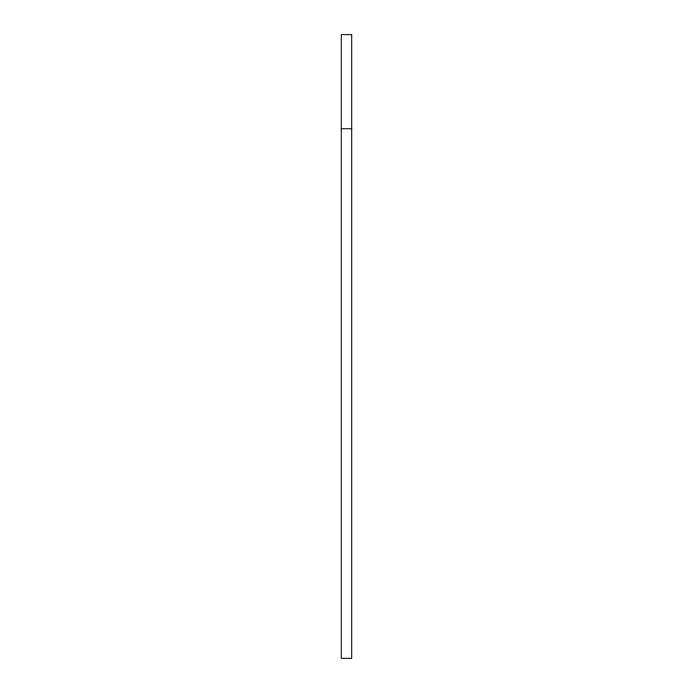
<?xml version="1.0" encoding="UTF-8"?>
<svg xmlns="http://www.w3.org/2000/svg" width="693" height="693" viewBox="0 0 693 693"><rect width="100%" height="100%" fill="white"/><g stroke="black" fill="none" stroke-linecap="round" stroke-linejoin="round"><path stroke-width="1.04" d="M341.277 128.742L351.723 128.742M351.723 34.65L341.277 34.65L341.277 658.35L351.723 658.35L351.723 34.65"/></g></svg>
